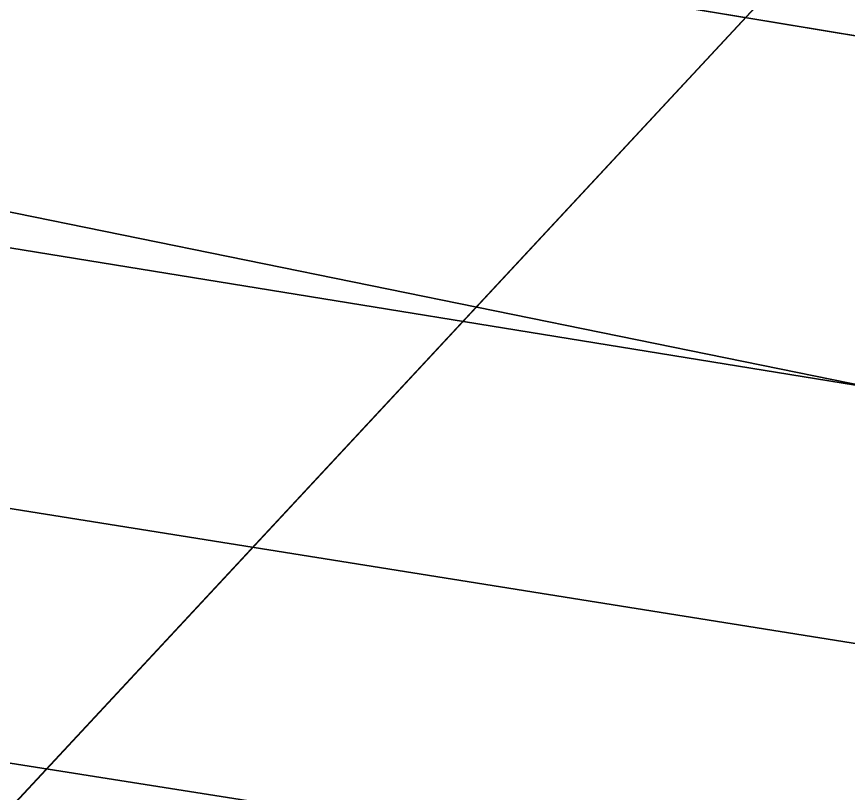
# Model space of a CAD drawing. Header units: metres. Extents: x 503497 to 504361, y 6966567 to 6966857.
# Drawn here: x 504131.3506 to 504131.4293, y 6966713.1813 to 6966713.2548 of the extents above; entities that cross this region are included whole.
import ezdxf

# ---------------------------------------------------------------- set-up
doc = ezdxf.new("R2010")
doc.units = ezdxf.units.M

msp = doc.modelspace()

# ---------------------------------------------------------------- linework, layer by layer
at = {"layer": 'SHADOW_APPROVED_20260111T072000'}
for points in [[(504144.1851, 6966710.622), (504144.5661, 6966713.0647), (504071.3923, 6966727.9687), (504071.0113, 6966725.526), (504144.1851, 6966710.622)], [(504140.7719, 6966711.1544), (504144.1851, 6966710.622), (504071.0113, 6966725.526), (504067.5981, 6966726.0584), (504140.7719, 6966711.1544)]]:
    msp.add_lwpolyline(points, close=True, dxfattribs=at)
at = {"layer": 'SHADOW_APPROVED_20260129T071100'}
for points in [[(504128.3574, 6966713.6393), (504140.8554, 6966711.6898), (504050.4097, 6966725.9086), (504037.9117, 6966727.8581), (504128.3574, 6966713.6393)], [(504140.8554, 6966711.6898), (504140.7719, 6966711.1544), (504050.3262, 6966725.3732), (504050.4097, 6966725.9086), (504140.8554, 6966711.6898)], [(504140.8554, 6966711.6898), (504140.8554, 6966711.6898), (504050.4097, 6966725.9086), (504050.4097, 6966725.9086), (504140.8554, 6966711.6898)]]:
    msp.add_lwpolyline(points, close=True, dxfattribs=at)
at = {"layer": 'SHADOW_APPROVED_20260621T090000'}
for points in [[(504146.7781, 6966729.7721), (504138.446, 6966731.0718), (504074.4596, 6966662.2573), (504082.7917, 6966660.9576), (504146.7781, 6966729.7721)], [(504146.9294, 6966730.7425), (504146.7781, 6966729.7721), (504082.7917, 6966660.9576), (504082.943, 6966661.928), (504146.9294, 6966730.7425)]]:
    msp.add_lwpolyline(points, close=True, dxfattribs=at)
at = {"layer": 'SHADOW_APPROVED_20261019T053000'}
for points in [[(504128.3574, 6966713.6393), (504140.8554, 6966711.6898), (503564.0997, 6966803.8226), (503551.6017, 6966805.7721), (504128.3574, 6966713.6393)], [(504140.8554, 6966711.6898), (504140.7719, 6966711.1544), (503564.0162, 6966803.2872), (503564.0997, 6966803.8226), (504140.8554, 6966711.6898)], [(504140.8554, 6966711.6898), (504140.8554, 6966711.6898), (503564.0997, 6966803.8226), (503564.0997, 6966803.8226), (504140.8554, 6966711.6898)]]:
    msp.add_lwpolyline(points, close=True, dxfattribs=at)
at = {"layer": 'SHADOW_APPROVED_20261112T063500'}
for points in [[(504128.3574, 6966713.6393), (504140.8554, 6966711.6898), (504042.5771, 6966727.644), (504030.0791, 6966729.5935), (504128.3574, 6966713.6393)], [(504140.8554, 6966711.6898), (504140.7719, 6966711.1544), (504042.4936, 6966727.1086), (504042.5771, 6966727.644), (504140.8554, 6966711.6898)], [(504140.8554, 6966711.6898), (504140.8554, 6966711.6898), (504042.5771, 6966727.644), (504042.5771, 6966727.644), (504140.8554, 6966711.6898)]]:
    msp.add_lwpolyline(points, close=True, dxfattribs=at)
at = {"layer": 'SHADOW_APPROVED_20261123T070300'}
for points in [[(504128.3574, 6966713.6393), (504140.8554, 6966711.6898), (504068.4585, 6966723.6963), (504055.9605, 6966725.6458), (504128.3574, 6966713.6393)], [(504140.8554, 6966711.6898), (504140.7719, 6966711.1544), (504068.375, 6966723.1609), (504068.4585, 6966723.6963), (504140.8554, 6966711.6898)], [(504140.8554, 6966711.6898), (504140.8554, 6966711.6898), (504068.4585, 6966723.6963), (504068.4585, 6966723.6963), (504140.8554, 6966711.6898)]]:
    msp.add_lwpolyline(points, close=True, dxfattribs=at)
at = {"layer": 'SHADOW_COMPARATOR_RL48_20260111T072000'}
for points in [[(504144.1851, 6966710.622), (504144.5661, 6966713.0647), (504098.9388, 6966722.3581), (504098.5578, 6966719.9154), (504144.1851, 6966710.622)], [(504140.7719, 6966711.1544), (504144.1851, 6966710.622), (504098.5578, 6966719.9154), (504095.1446, 6966720.4478), (504140.7719, 6966711.1544)]]:
    msp.add_lwpolyline(points, close=True, dxfattribs=at)
at = {"layer": 'SHADOW_COMPARATOR_RL48_20260129T071100'}
for points in [[(504128.3574, 6966713.6393), (504140.8554, 6966711.6898), (504084.4582, 6966720.5559), (504071.9602, 6966722.5054), (504128.3574, 6966713.6393)], [(504140.8554, 6966711.6898), (504140.7719, 6966711.1544), (504084.3747, 6966720.0205), (504084.4582, 6966720.5559), (504140.8554, 6966711.6898)], [(504140.8554, 6966711.6898), (504140.8554, 6966711.6898), (504084.4582, 6966720.5559), (504084.4582, 6966720.5559), (504140.8554, 6966711.6898)]]:
    msp.add_lwpolyline(points, close=True, dxfattribs=at)
at = {"layer": 'SHADOW_COMPARATOR_RL48_20260621T090000'}
for points in [[(504146.7781, 6966729.7721), (504138.446, 6966731.0718), (504101.9583, 6966691.831), (504110.2904, 6966690.5313), (504146.7781, 6966729.7721)], [(504146.9294, 6966730.7425), (504146.7781, 6966729.7721), (504110.2904, 6966690.5313), (504110.4417, 6966691.5017), (504146.9294, 6966730.7425)]]:
    msp.add_lwpolyline(points, close=True, dxfattribs=at)
at = {"layer": 'SHADOW_COMPARATOR_RL48_20261019T053000'}
for points in [[(504128.3574, 6966713.6393), (504140.8554, 6966711.6898), (503781.221, 6966769.1389), (503768.723, 6966771.0884), (504128.3574, 6966713.6393)], [(504140.8554, 6966711.6898), (504140.7719, 6966711.1544), (503781.1375, 6966768.6035), (503781.221, 6966769.1389), (504140.8554, 6966711.6898)], [(504140.8554, 6966711.6898), (504140.8554, 6966711.6898), (503781.221, 6966769.1389), (503781.221, 6966769.1389), (504140.8554, 6966711.6898)]]:
    msp.add_lwpolyline(points, close=True, dxfattribs=at)
at = {"layer": 'SHADOW_COMPARATOR_RL48_20261112T063500'}
for points in [[(504128.3574, 6966713.6393), (504140.8554, 6966711.6898), (504079.5742, 6966721.638), (504067.0762, 6966723.5875), (504128.3574, 6966713.6393)], [(504140.8554, 6966711.6898), (504140.7719, 6966711.1544), (504079.4907, 6966721.1026), (504079.5742, 6966721.638), (504140.8554, 6966711.6898)], [(504140.8554, 6966711.6898), (504140.8554, 6966711.6898), (504079.5742, 6966721.638), (504079.5742, 6966721.638), (504140.8554, 6966711.6898)]]:
    msp.add_lwpolyline(points, close=True, dxfattribs=at)
at = {"layer": 'SHADOW_COMPARATOR_RL48_20261123T070300'}
for points in [[(504128.3574, 6966713.6393), (504140.8554, 6966711.6898), (504095.7125, 6966719.1764), (504083.2145, 6966721.1259), (504128.3574, 6966713.6393)], [(504140.8554, 6966711.6898), (504140.7719, 6966711.1544), (504095.629, 6966718.641), (504095.7125, 6966719.1764), (504140.8554, 6966711.6898)], [(504140.8554, 6966711.6898), (504140.8554, 6966711.6898), (504095.7125, 6966719.1764), (504095.7125, 6966719.1764), (504140.8554, 6966711.6898)]]:
    msp.add_lwpolyline(points, close=True, dxfattribs=at)

doc.saveas('drawing.dxf')
